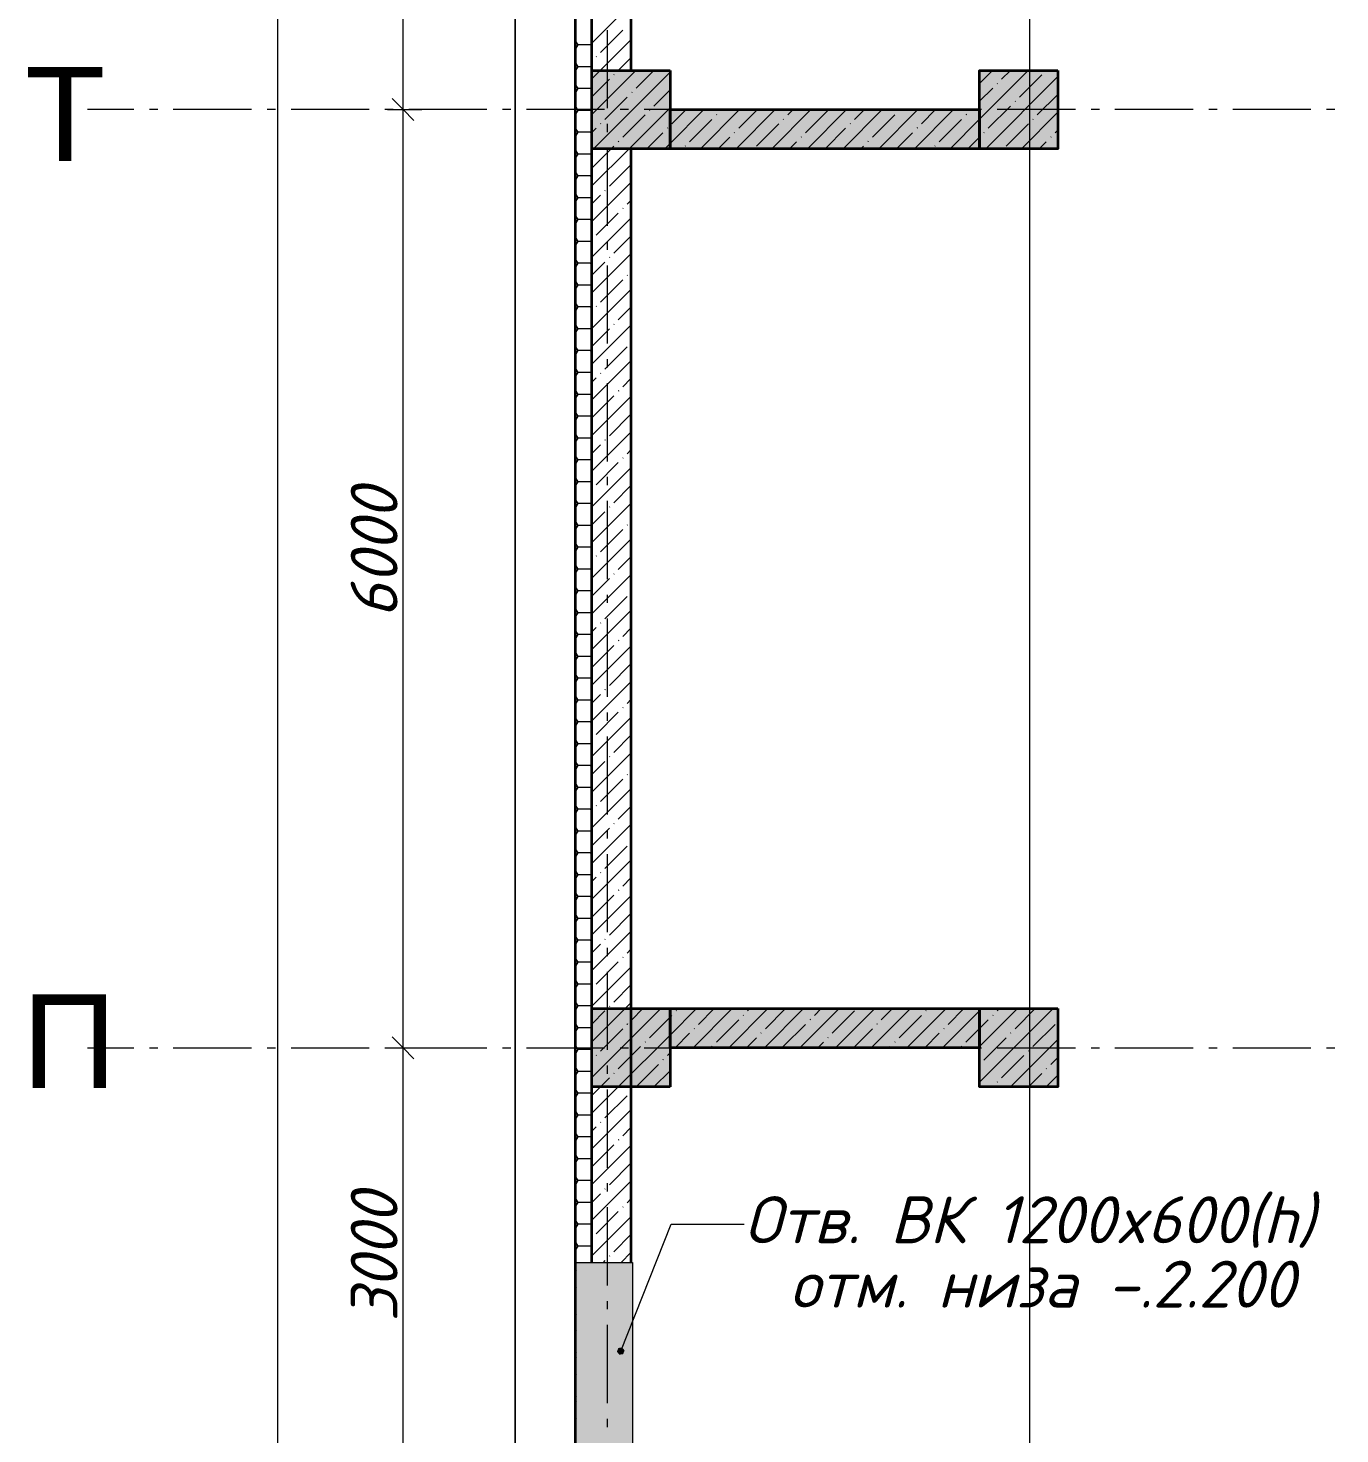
# Model space of a CAD drawing. Header units: millimetres. Extents: x -81576 to 1046824, y -248937 to 691537.
# Drawn here: x 92888 to 101279, y 561752 to 570743 of the extents above; entities that cross this region are included whole.
import ezdxf

# ---------------------------------------------------------------- set-up
doc = ezdxf.new("R2010")
doc.units = ezdxf.units.MM
doc.layers.add('PDF _Геометрия', color=7, linetype='Continuous', true_color=0x1d1d1d)
doc.layers.add('PDF _Сплошная заливка', color=7, linetype='Continuous', true_color=0xffffff)
doc.layers.add('PDF _Текст', color=7, linetype='Continuous')
doc.styles.add('PDF ArialMT', font='arial.ttf')
doc.styles.add('PDF ISOCPEUR Italic', font='isocpeui.ttf')

msp = doc.modelspace()

# ---------------------------------------------------------------- hatches: boundary and pattern name
at = {"layer": 'PDF _Сплошная заливка', "true_color": 0x636466, "transparency": 33554559}
for points in [[(96492.5, 562848.6), (96494.5, 562848.6), (96492.5, 574279.4)], [(96494.5, 569971.6), (96994.5, 569971.6), (96994.5, 570471.6), (96494.5, 570471.6)], [(98974.5, 569971.6), (99474.5, 569971.6), (99474.5, 570471.6), (98974.5, 570471.6)], [(98974.5, 569971.6), (98974.5, 570221.6), (96994.5, 570221.6), (96994.5, 569971.6)], [(96494.5, 563971.6), (96994.5, 563971.6), (96994.5, 564471.6), (96494.5, 564471.6)], [(98974.5, 564221.6), (98974.5, 564471.6), (96994.5, 564471.6), (96994.5, 564221.6)], [(98974.5, 563971.6), (99474.5, 563971.6), (99474.5, 564471.6), (98974.5, 564471.6)], [(96754.5, 561648.6), (96754.5, 562848.6), (96394.5, 562848.6), (96394.5, 561648.6)], [(96669.8, 562258.3), (96694.6, 562262), (96703.8, 562285.2), (96688.3, 562304.8), (96663.5, 562301.2), (96654.3, 562277.9)]]:
    msp.add_hatch(color=251, dxfattribs=at).paths.add_polyline_path(points)

# ---------------------------------------------------------------- linework, layer by layer
at = {"layer": 'PDF _Геометрия', "color": 8, "lineweight": 9, "true_color": 0x808080}
msp.add_lwpolyline([(99293.1, 588857.5), (99293.1, 532840)], dxfattribs=at)
at = {"layer": 'PDF _Геометрия', "color": 7, "lineweight": 9}
for points in [[(96004.5, 535380), (96004.5, 585971.6), (122994.5, 585971.6), (122994.5, 547671.5), (169194.5, 547671.5), (169194.5, 581171.6), (172944.5, 581171.6), (172944.5, 582548.4), (172944.5, 581171.6), (169194.5, 581171.6), (169194.5, 547671.5), (122994.5, 547671.5), (122994.5, 585971.6), (96004.5, 585971.6)], [(96394.5, 561648.6), (96394.5, 562848.6), (96754.5, 562848.6), (96754.5, 561648.6)]]:
    msp.add_lwpolyline(points, close=True, dxfattribs=at)
at = {"layer": 'PDF _Геометрия', "color": 7, "lineweight": 13}
for points in [[(175144.5, 535711.5), (96494.5, 535711.5), (96384.5, 535711.5), (96384.5, 585471.6), (96384.5, 585581.6), (122494.5, 585581.6), (122604.5, 585581.6), (122604.5, 547331.5), (173334.5, 547331.5)], [(173334.5, 547323.5), (122596.5, 547323.5), (122596.5, 547331.5), (122596.5, 585573.6), (96392.5, 585573.6), (96392.5, 556381.6)]]:
    msp.add_lwpolyline(points, dxfattribs=at)
at = {"layer": 'PDF _Геометрия', "color": 7, "lineweight": 9}
for points in [[(94486.2, 535801.5), (94486.2, 585491.6)], [(95286.2, 535801.5), (95286.2, 539571.5), (95286.2, 543721.5), (95286.2, 547121.5), (95286.2, 547371.5), (95286.2, 551921.5), (95286.2, 555221.6), (95286.2, 561221.6), (95286.2, 564221.6), (95286.2, 570221.6), (95286.2, 573221.6), (95286.2, 576221.6), (95286.2, 581721.6), (95286.2, 585491.6)], [(96492.5, 562848.6), (96492.5, 585473.6), (122496.5, 585473.6), (122496.5, 547331.5), (122496.5, 547221.5), (122494.5, 547221.5), (122494.5, 547223.5), (173334.5, 547223.5), (173444.5, 547223.5), (173444.5, 547221.5), (173442.5, 547221.5), (173442.5, 550136.5), (173442.5, 550246.5), (173444.5, 550246.5), (170404.5, 550246.5), (170396.5, 550246.5)], [(122494.5, 547323.5), (122494.5, 547331.5), (122494.5, 585471.6), (96494.5, 585471.6), (96494.5, 562848.6)], [(96594.5, 570230.7), (96594.5, 570730.7)], [(93564.1, 570221.6), (93267.9, 570221.6)], [(93717, 570221.6), (93664.1, 570221.6)], [(94317, 570221.6), (93817, 570221.6)], [(94469.9, 570221.6), (94417, 570221.6)], [(95070, 570221.6), (94570, 570221.6)], [(95222.9, 570221.6), (95169.9, 570221.6)], [(95187.2, 570221.6), (95286.2, 570221.6), (95406.2, 570221.6)], [(95216.2, 570291.6), (95286.2, 570221.6), (95356.2, 570151.6)], [(95822.9, 570221.6), (95322.9, 570221.6)], [(95975.8, 570221.6), (95922.9, 570221.6)], [(96575.8, 570221.6), (96075.8, 570221.6)], [(96728.7, 570221.6), (96675.8, 570221.6)], [(97328.7, 570221.6), (96828.7, 570221.6)], [(97481.6, 570221.6), (97428.7, 570221.6)], [(98081.6, 570221.6), (97581.6, 570221.6)], [(98234.5, 570221.6), (98181.6, 570221.6)], [(98834.5, 570221.6), (98334.5, 570221.6)], [(98987.5, 570221.6), (98934.5, 570221.6)], [(99587.5, 570221.6), (99087.5, 570221.6)], [(99740.4, 570221.6), (99687.5, 570221.6)], [(100340.4, 570221.6), (99840.4, 570221.6)], [(100493.3, 570221.6), (100440.4, 570221.6)], [(101093.3, 570221.6), (100593.3, 570221.6)], [(101246.2, 570221.6), (101193.3, 570221.6)], [(96594.5, 570077.7), (96594.5, 570130.7)], [(96594.5, 569477.7), (96594.5, 569977.7)], [(96594.5, 569324.8), (96594.5, 569377.7)], [(96594.5, 568724.8), (96594.5, 569224.8)], [(96594.5, 568571.9), (96594.5, 568624.8)], [(96594.5, 567971.9), (96594.5, 568471.9)], [(96594.5, 567819), (96594.5, 567871.9)], [(96594.5, 567219), (96594.5, 567719)], [(96594.5, 567066.1), (96594.5, 567119)], [(96594.5, 566466.1), (96594.5, 566966.1)], [(96594.5, 566313.1), (96594.5, 566366.1)], [(96594.5, 565713.1), (96594.5, 566213.1)], [(96594.5, 565560.2), (96594.5, 565613.1)], [(96594.5, 564960.2), (96594.5, 565460.2)], [(96594.5, 564807.3), (96594.5, 564860.2)], [(96594.5, 564207.3), (96594.5, 564707.3)], [(95216.2, 564291.6), (95286.2, 564221.6), (95356.2, 564151.6)], [(93267.9, 564221.6), (93564.1, 564221.6)], [(93664.1, 564221.6), (93717, 564221.6)], [(93817, 564221.6), (94317, 564221.6)], [(94417, 564221.6), (94469.9, 564221.6)], [(94570, 564221.6), (95070, 564221.6)], [(95169.9, 564221.6), (95222.9, 564221.6)], [(95187.2, 564221.6), (95286.2, 564221.6), (95406.2, 564221.6)], [(95322.9, 564221.6), (95822.9, 564221.6)], [(95922.9, 564221.6), (95975.8, 564221.6)], [(96075.8, 564221.6), (96575.8, 564221.6)], [(96675.8, 564221.6), (96728.7, 564221.6)], [(96828.7, 564221.6), (97328.7, 564221.6)], [(97428.7, 564221.6), (97481.6, 564221.6)], [(97581.6, 564221.6), (98081.6, 564221.6)], [(98181.6, 564221.6), (98234.5, 564221.6)], [(98334.5, 564221.6), (98834.5, 564221.6)], [(98934.5, 564221.6), (98987.5, 564221.6)], [(99087.5, 564221.6), (99587.5, 564221.6)], [(99687.5, 564221.6), (99740.4, 564221.6)], [(99840.4, 564221.6), (100340.4, 564221.6)], [(100440.4, 564221.6), (100493.3, 564221.6)], [(100593.3, 564221.6), (101093.3, 564221.6)], [(101193.3, 564221.6), (101246.2, 564221.6)], [(96594.5, 564054.4), (96594.5, 564107.3)], [(96594.5, 563454.4), (96594.5, 563954.4)], [(96594.5, 563301.5), (96594.5, 563354.4)], [(96594.5, 562701.5), (96594.5, 563201.5)], [(96679.1, 562281.6), (97001.2, 563094.1), (97378.4, 563094.1), (97467.7, 563094.1)], [(96594.5, 562548.6), (96594.5, 562601.5)], [(96594.5, 561948.6), (96594.5, 562448.6)], [(96594.5, 561795.6), (96594.5, 561848.6)]]:
    msp.add_lwpolyline(points, dxfattribs=at)
at = {"layer": 'PDF _Геометрия', "color": 7, "lineweight": 35}
for points in [[(96494.5, 562848.6), (96494.5, 585471.6), (96744.5, 585471.6), (113044.5, 585471.6), (113544.5, 585471.6), (113544.5, 584971.6), (113044.5, 584971.6), (113044.5, 585471.6), (113044.5, 585221.6), (96744.5, 585221.6), (96744.5, 576471.2)], [(96744.5, 572971.6), (96744.5, 570471.6)], [(96744.5, 569971.6), (96744.5, 562848.6)]]:
    msp.add_lwpolyline(points, dxfattribs=at)
at = {"layer": 'PDF _Геометрия', "lineweight": 9}
for points in [[(96744.5, 570895.8), (96494.5, 570645.8)], [(96392.5, 570655.7), (96404.1, 570635.4)], [(96744.5, 570667.7), (96548.3, 570471.6), (96494.5, 570417.7)], [(96692, 570729.3), (96549.4, 570586.7)], [(96404.1, 570635.4), (96392.5, 570615.2)], [(96484.8, 570635.4), (96404.1, 570635.4)], [(96492.5, 570648.7), (96484.8, 570635.4)], [(96484.8, 570635.4), (96492.5, 570622.2)], [(96392.5, 570516), (96404.1, 570495.8)], [(96404.1, 570495.8), (96392.5, 570475.5)], [(96484.8, 570495.8), (96404.1, 570495.8)], [(96492.5, 570509), (96484.8, 570495.8)], [(96484.8, 570495.8), (96492.5, 570482.5)], [(96776.4, 570471.6), (96494.5, 570189.6)], [(96523.3, 570560.6), (96520.9, 570558.2)], [(96744.5, 570553.6), (96663.5, 570472.7)], [(96890.5, 570471.6), (96777.5, 570358.6)], [(99285.5, 570471.6), (98974.5, 570160.5), (98785.5, 569971.6)], [(99057.4, 570471.6), (98974.5, 570388.6)], [(99171.5, 570471.6), (99115.5, 570415.6)], [(96994.5, 570461.5), (96504.5, 569971.6), (96494.5, 569961.5)], [(96606.5, 570415.6), (96494.5, 570303.6)], [(96637.3, 570446.5), (96635, 570444.1)], [(99474.5, 570432.4), (99013.6, 569971.6)], [(99089.4, 570389.5), (99087, 570387.1)], [(99372.1, 570444.1), (99229.6, 570301.6)], [(96392.5, 570376.3), (96404.1, 570356.1)], [(96404.1, 570356.1), (96392.5, 570335.8)], [(96484.8, 570356.1), (96404.1, 570356.1)], [(96492.5, 570369.4), (96484.8, 570356.1)], [(96484.8, 570356.1), (96492.5, 570342.8)], [(96720.5, 570301.6), (96577.9, 570159)], [(96751.4, 570332.5), (96749, 570330.1)], [(96994.5, 570347.4), (96891.6, 570244.6)], [(99058.5, 570358.6), (98974.5, 570274.6)], [(99474.5, 570318.4), (99343.6, 570187.5)], [(96392.5, 570236.6), (96404.1, 570216.4)], [(96404.1, 570216.4), (96392.5, 570196.2)], [(96484.8, 570216.4), (96404.1, 570216.4)], [(96492.5, 570229.7), (96484.8, 570216.4)], [(96484.8, 570216.4), (96492.5, 570203.1)], [(96994.5, 570233.4), (96732.6, 569971.6), (96494.5, 569733.4)], [(96865.4, 570218.4), (96863.1, 570216)], [(97210.7, 570221.6), (96994.5, 570005.3), (96960.7, 569971.6)], [(97096.7, 570221.6), (97005.6, 570130.5)], [(97438.8, 570221.6), (97188.8, 569971.6)], [(97324.8, 570221.6), (97319.3, 570216)], [(97666.9, 570221.6), (97416.9, 569971.6)], [(97552.9, 570221.6), (97433.3, 570102)], [(97895, 570221.6), (97645, 569971.6)], [(97781, 570221.6), (97746.9, 570187.5)], [(98003.6, 570216), (97861, 570073.5)], [(98123.1, 570221.6), (97873.1, 569971.6)], [(98351.2, 570221.6), (98101.2, 569971.6)], [(98237.2, 570221.6), (98174.6, 570159)], [(98579.3, 570221.6), (98329.3, 569971.6)], [(98462.1, 570218.4), (98459.8, 570216)], [(98807.4, 570221.6), (98557.4, 569971.6)], [(98693.4, 570221.6), (98602.3, 570130.5)], [(98921.5, 570221.6), (98915.9, 570216)], [(99172.6, 570244.6), (99030, 570102)], [(99203.4, 570275.4), (99201.1, 570273.1)], [(99474.5, 570204.3), (99241.7, 569971.6)], [(96551.8, 570132.9), (96549.4, 570130.5)], [(96834.5, 570187.5), (96692, 570045)], [(97262.2, 570159), (97119.7, 570016.5)], [(97293.1, 570189.9), (97290.7, 570187.5)], [(97689.9, 570130.5), (97547.4, 569987.9)], [(97720.8, 570161.4), (97718.4, 570159)], [(98148.5, 570132.9), (98146.1, 570130.5)], [(98431.2, 570187.5), (98288.7, 570045)], [(98858.9, 570159), (98716.4, 570016.5)], [(98889.8, 570189.9), (98887.4, 570187.5)], [(99286.6, 570130.5), (99144, 569987.9)], [(99317.5, 570161.4), (99315.1, 570159)], [(96392.5, 570097), (96404.1, 570076.7)], [(96404.1, 570076.7), (96392.5, 570056.5)], [(96484.8, 570076.7), (96404.1, 570076.7)], [(96492.5, 570090), (96484.8, 570076.7)], [(96484.8, 570076.7), (96492.5, 570063.4)], [(96520.9, 570102), (96494.5, 570075.5)], [(96948.6, 570073.5), (96846.7, 569971.6)], [(96979.5, 570104.4), (96977.1, 570102)], [(97376.3, 570045), (97302.9, 569971.6)], [(97407.2, 570075.9), (97404.8, 570073.5)], [(97834.8, 570047.3), (97832.5, 570045)], [(98117.6, 570102), (97987.2, 569971.6)], [(98545.3, 570073.5), (98443.4, 569971.6)], [(98576.2, 570104.4), (98573.8, 570102)], [(98973, 570045), (98899.6, 569971.6)], [(99003.9, 570075.9), (99001.5, 570073.5)], [(99431.5, 570047.3), (99429.2, 570045)], [(99474.5, 570090.3), (99457.7, 570073.5)], [(96392.5, 569957.3), (96404.1, 569937)], [(96404.1, 569937), (96392.5, 569916.8)], [(96484.8, 569937), (96404.1, 569937)], [(96492.5, 569950.3), (96484.8, 569937)], [(96484.8, 569937), (96492.5, 569923.7)], [(96635, 569987.9), (96618.6, 569971.6), (96494.5, 569847.4)], [(96665.8, 570018.8), (96663.5, 570016.5)], [(97093.5, 569990.3), (97091.2, 569987.9)], [(97804, 570016.5), (97759.1, 569971.6)], [(98231.7, 569987.9), (98215.3, 569971.6)], [(98262.5, 570018.8), (98260.2, 570016.5)], [(98690.2, 569990.3), (98687.8, 569987.9)], [(99400.7, 570016.5), (99355.8, 569971.6)], [(99474.5, 569976.2), (99469.8, 569971.6)], [(96744.5, 569869.3), (96606.5, 569731.3)], [(96392.5, 569817.6), (96404.1, 569797.4)], [(96404.1, 569797.4), (96392.5, 569777.1)], [(96484.8, 569797.4), (96404.1, 569797.4)], [(96492.5, 569810.6), (96484.8, 569797.4)], [(96484.8, 569797.4), (96492.5, 569784.1)], [(96744.5, 569755.3), (96494.5, 569505.3)], [(96392.5, 569677.9), (96404.1, 569657.7)], [(96492.5, 569671), (96484.8, 569657.7)], [(96549.4, 569674.3), (96494.5, 569619.3)], [(96580.3, 569705.2), (96577.9, 569702.8)], [(96404.1, 569657.7), (96392.5, 569637.4)], [(96484.8, 569657.7), (96404.1, 569657.7)], [(96484.8, 569657.7), (96492.5, 569644.4)], [(96694.4, 569591.1), (96692, 569588.8)], [(96744.5, 569641.2), (96720.5, 569617.3)], [(96392.5, 569538.2), (96404.1, 569518)], [(96404.1, 569518), (96392.5, 569497.8)], [(96484.8, 569518), (96404.1, 569518)], [(96492.5, 569531.3), (96484.8, 569518)], [(96484.8, 569518), (96492.5, 569504.7)], [(96744.5, 569527.2), (96494.5, 569277.2)], [(96663.5, 569560.3), (96520.9, 569417.7)], [(96392.5, 569398.5), (96404.1, 569378.3)], [(96744.5, 569413.1), (96635, 569303.6)], [(96404.1, 569378.3), (96392.5, 569358.1)], [(96484.8, 569378.3), (96404.1, 569378.3)], [(96492.5, 569391.6), (96484.8, 569378.3)], [(96484.8, 569378.3), (96492.5, 569365)], [(96494.8, 569391.6), (96494.5, 569391.2)], [(96392.5, 569258.9), (96404.1, 569238.6)], [(96404.1, 569238.6), (96392.5, 569218.4)], [(96484.8, 569238.6), (96404.1, 569238.6)], [(96492.5, 569251.9), (96484.8, 569238.6)], [(96484.8, 569238.6), (96492.5, 569225.3)], [(96744.5, 569299.1), (96494.5, 569049.1)], [(96577.9, 569246.6), (96494.5, 569163.1)], [(96608.8, 569277.5), (96606.5, 569275.1)], [(96692, 569132.6), (96549.4, 568990)], [(96722.9, 569163.5), (96720.5, 569161.1)], [(96392.5, 569119.2), (96404.1, 569099)], [(96404.1, 569099), (96392.5, 569078.7)], [(96484.8, 569098.9), (96404.1, 569098.9)], [(96492.5, 569112.2), (96484.8, 569099)], [(96484.8, 569099), (96492.5, 569085.7)], [(96744.5, 569071), (96494.5, 568821)], [(96392.5, 568979.5), (96404.1, 568959.3)], [(96404.1, 568959.3), (96392.5, 568939)], [(96484.8, 568959.3), (96404.1, 568959.3)], [(96492.5, 568972.6), (96484.8, 568959.3)], [(96484.8, 568959.3), (96492.5, 568946)], [(96523.3, 568963.9), (96520.9, 568961.5)], [(96744.5, 568957), (96663.5, 568876)], [(96392.5, 568839.8), (96404.1, 568819.6)], [(96404.1, 568819.6), (96392.5, 568799.3)], [(96484.8, 568819.6), (96404.1, 568819.6)], [(96492.5, 568832.9), (96484.8, 568819.6)], [(96484.8, 568819.6), (96492.5, 568806.3)], [(96744.5, 568842.9), (96494.5, 568592.9)], [(96606.5, 568818.9), (96494.5, 568706.9)], [(96637.3, 568849.8), (96635, 568847.5)], [(96392.5, 568700.1), (96404.1, 568679.9)], [(96404.1, 568679.9), (96392.5, 568659.7)], [(96484.8, 568679.9), (96404.1, 568679.9)], [(96492.5, 568693.2), (96484.8, 568679.9)], [(96484.8, 568679.9), (96492.5, 568666.6)], [(96720.5, 568704.9), (96577.9, 568562.3)], [(96744.5, 568614.8), (96494.5, 568364.8)], [(96392.5, 568560.5), (96404.1, 568540.2)], [(96404.1, 568540.2), (96392.5, 568520)], [(96484.8, 568540.2), (96404.1, 568540.2)], [(96492.5, 568553.5), (96484.8, 568540.2)], [(96484.8, 568540.2), (96492.5, 568526.9)], [(96520.9, 568505.3), (96494.5, 568478.8)], [(96551.8, 568536.2), (96549.4, 568533.8)], [(96744.5, 568500.8), (96692, 568448.3)], [(96392.5, 568420.8), (96404.1, 568400.5)], [(96492.5, 568413.8), (96484.8, 568400.5)], [(96665.8, 568422.1), (96663.5, 568419.8)], [(96404.1, 568400.5), (96392.5, 568380.3)], [(96484.8, 568400.5), (96404.1, 568400.5)], [(96484.8, 568400.5), (96492.5, 568387.3)], [(96635, 568391.3), (96494.5, 568250.8)], [(96744.5, 568386.7), (96494.5, 568136.7)], [(96392.5, 568281.1), (96404.1, 568260.9)], [(96404.1, 568260.9), (96392.5, 568240.6)], [(96484.8, 568260.9), (96404.1, 568260.9)], [(96492.5, 568274.1), (96484.8, 568260.9)], [(96484.8, 568260.9), (96492.5, 568247.6)], [(96744.5, 568272.7), (96606.5, 568134.6)], [(96392.5, 568141.4), (96404.1, 568121.2)], [(96492.5, 568134.5), (96484.8, 568121.2)], [(96744.5, 568158.6), (96494.5, 567908.6)], [(96404.1, 568121.2), (96392.5, 568100.9)], [(96484.8, 568121.2), (96404.1, 568121.2)], [(96484.8, 568121.2), (96492.5, 568107.9)], [(96549.4, 568077.6), (96494.5, 568022.7)], [(96580.3, 568108.5), (96577.9, 568106.1)], [(96744.5, 568044.6), (96720.5, 568020.6)], [(96392.5, 568001.7), (96404.1, 567981.5)], [(96404.1, 567981.5), (96392.5, 567961.3)], [(96484.8, 567981.5), (96404.1, 567981.5)], [(96492.5, 567994.8), (96484.8, 567981.5)], [(96484.8, 567981.5), (96492.5, 567968.2)], [(96663.5, 567963.6), (96520.9, 567821)], [(96694.4, 567994.5), (96692, 567992.1)], [(96744.5, 567930.5), (96494.5, 567680.5)], [(96392.5, 567862.1), (96404.1, 567841.8)], [(96404.1, 567841.8), (96392.5, 567821.6)], [(96484.8, 567841.8), (96404.1, 567841.8)], [(96492.5, 567855.1), (96484.8, 567841.8)], [(96484.8, 567841.8), (96492.5, 567828.5)], [(96494.8, 567794.9), (96494.5, 567794.6)], [(96744.5, 567816.5), (96635, 567707)], [(96392.5, 567722.4), (96404.1, 567702.1)], [(96404.1, 567702.1), (96392.5, 567681.9)], [(96484.8, 567702.1), (96404.1, 567702.1)], [(96492.5, 567715.4), (96484.8, 567702.1)], [(96484.8, 567702.1), (96492.5, 567688.8)], [(96744.5, 567702.4), (96494.5, 567452.4)], [(96577.9, 567649.9), (96494.5, 567566.5)], [(96608.8, 567680.8), (96606.5, 567678.4)], [(96392.5, 567582.7), (96404.1, 567562.5)], [(96404.1, 567562.5), (96392.5, 567542.2)], [(96484.8, 567562.5), (96404.1, 567562.5)], [(96492.5, 567575.7), (96484.8, 567562.5)], [(96484.8, 567562.5), (96492.5, 567549.2)], [(96692, 567535.9), (96549.4, 567393.3)], [(96722.9, 567566.8), (96720.5, 567564.4)], [(96392.5, 567443), (96404.1, 567422.8)], [(96404.1, 567422.8), (96392.5, 567402.5)], [(96484.8, 567422.8), (96404.1, 567422.8)], [(96492.5, 567436.1), (96484.8, 567422.8)], [(96484.8, 567422.8), (96492.5, 567409.5)], [(96744.5, 567474.3), (96494.5, 567224.3)], [(96523.3, 567367.2), (96520.9, 567364.8)], [(96744.5, 567360.3), (96663.5, 567279.3)], [(96392.5, 567303.3), (96404.1, 567283.1)], [(96404.1, 567283.1), (96392.5, 567262.9)], [(96484.8, 567283.1), (96404.1, 567283.1)], [(96492.5, 567296.4), (96484.8, 567283.1)], [(96484.8, 567283.1), (96492.5, 567269.8)], [(96744.5, 567246.2), (96494.5, 566996.2)], [(96637.3, 567253.1), (96635, 567250.8)], [(96392.5, 567163.6), (96404.1, 567143.4)], [(96492.5, 567156.7), (96484.8, 567143.4)], [(96606.5, 567222.2), (96494.5, 567110.3)], [(96404.1, 567143.4), (96392.5, 567123.2)], [(96484.8, 567143.4), (96404.1, 567143.4)], [(96484.8, 567143.4), (96492.5, 567130.1)], [(96720.5, 567108.2), (96577.9, 566965.6)], [(96392.5, 567024), (96404.1, 567003.7)], [(96404.1, 567003.7), (96392.5, 566983.5)], [(96484.8, 567003.7), (96404.1, 567003.7)], [(96492.5, 567017), (96484.8, 567003.7)], [(96484.8, 567003.7), (96492.5, 566990.4)], [(96744.5, 567018.1), (96494.5, 566768.1)], [(96392.5, 566884.3), (96404.1, 566864.1)], [(96492.5, 566877.3), (96484.8, 566864.1)], [(96520.9, 566908.6), (96494.5, 566882.2)], [(96551.8, 566939.5), (96549.4, 566937.1)], [(96744.5, 566904.1), (96692, 566851.6)], [(96404.1, 566864.1), (96392.5, 566843.8)], [(96484.8, 566864), (96404.1, 566864)], [(96484.8, 566864.1), (96492.5, 566850.8)], [(96635, 566794.6), (96494.5, 566654.1)], [(96744.5, 566790), (96494.5, 566540)], [(96665.8, 566825.4), (96663.5, 566823.1)], [(96392.5, 566744.6), (96404.1, 566724.4)], [(96404.1, 566724.4), (96392.5, 566704.1)], [(96484.8, 566724.4), (96404.1, 566724.4)], [(96492.5, 566737.7), (96484.8, 566724.4)], [(96484.8, 566724.4), (96492.5, 566711.1)], [(96744.5, 566676), (96606.5, 566538)], [(96392.5, 566604.9), (96404.1, 566584.7)], [(96404.1, 566584.7), (96392.5, 566564.4)], [(96484.8, 566584.7), (96404.1, 566584.7)], [(96492.5, 566598), (96484.8, 566584.7)], [(96484.8, 566584.7), (96492.5, 566571.4)], [(96744.5, 566561.9), (96494.5, 566311.9)], [(96392.5, 566465.2), (96404.1, 566445)], [(96404.1, 566445), (96392.5, 566424.8)], [(96484.8, 566445), (96404.1, 566445)], [(96492.5, 566458.3), (96484.8, 566445)], [(96484.8, 566445), (96492.5, 566431.7)], [(96549.4, 566480.9), (96494.5, 566426)], [(96580.3, 566511.8), (96577.9, 566509.4)], [(96744.5, 566447.9), (96720.5, 566423.9)], [(96663.5, 566366.9), (96520.9, 566224.3)], [(96694.4, 566397.8), (96692, 566395.4)], [(96392.5, 566325.6), (96404.1, 566305.3)], [(96404.1, 566305.3), (96392.5, 566285.1)], [(96484.8, 566305.3), (96404.1, 566305.3)], [(96492.5, 566318.6), (96484.8, 566305.3)], [(96484.8, 566305.3), (96492.5, 566292)], [(96744.5, 566333.8), (96494.5, 566083.8)], [(96392.5, 566185.9), (96404.1, 566165.6)], [(96404.1, 566165.6), (96392.5, 566145.4)], [(96484.8, 566165.6), (96404.1, 566165.6)], [(96492.5, 566178.9), (96484.8, 566165.6)], [(96484.8, 566165.6), (96492.5, 566152.4)], [(96494.8, 566198.2), (96494.5, 566197.9)], [(96744.5, 566219.8), (96635, 566110.3)], [(96744.5, 566105.7), (96494.5, 565855.7)], [(96608.8, 566084.1), (96606.5, 566081.8)], [(96392.5, 566046.2), (96404.1, 566026)], [(96404.1, 566026), (96392.5, 566005.7)], [(96484.8, 566026), (96404.1, 566026)], [(96492.5, 566039.2), (96484.8, 566026)], [(96484.8, 566026), (96492.5, 566012.7)], [(96577.9, 566053.2), (96494.5, 565969.8)], [(96392.5, 565906.5), (96404.1, 565886.3)], [(96404.1, 565886.3), (96392.5, 565866)], [(96484.8, 565886.3), (96404.1, 565886.3)], [(96492.5, 565899.6), (96484.8, 565886.3)], [(96484.8, 565886.3), (96492.5, 565873)], [(96692, 565939.2), (96549.4, 565796.6)], [(96722.9, 565970.1), (96720.5, 565967.7)], [(96744.5, 565877.6), (96494.5, 565627.6)], [(96392.5, 565766.8), (96404.1, 565746.6)], [(96404.1, 565746.6), (96392.5, 565726.4)], [(96484.8, 565746.6), (96404.1, 565746.6)], [(96492.5, 565759.9), (96484.8, 565746.6)], [(96484.8, 565746.6), (96492.5, 565733.3)], [(96523.3, 565770.5), (96520.9, 565768.1)], [(96744.5, 565763.6), (96663.5, 565682.6)], [(96392.5, 565627.2), (96404.1, 565606.9)], [(96492.5, 565620.2), (96484.8, 565606.9)], [(96744.5, 565649.5), (96494.5, 565399.5)], [(96606.5, 565625.6), (96494.5, 565513.6)], [(96637.3, 565656.4), (96635, 565654.1)], [(96404.1, 565606.9), (96392.5, 565586.7)], [(96484.8, 565606.9), (96404.1, 565606.9)], [(96484.8, 565606.9), (96492.5, 565593.6)], [(96392.5, 565487.5), (96404.1, 565467.2)], [(96404.1, 565467.2), (96392.5, 565447)], [(96484.8, 565467.2), (96404.1, 565467.2)], [(96492.5, 565480.5), (96484.8, 565467.2)], [(96484.8, 565467.2), (96492.5, 565453.9)], [(96720.5, 565511.5), (96577.9, 565368.9)], [(96392.5, 565347.8), (96404.1, 565327.6)], [(96744.5, 565421.4), (96494.5, 565171.4)], [(96404.1, 565327.6), (96392.5, 565307.3)], [(96484.8, 565327.6), (96404.1, 565327.6)], [(96492.5, 565340.8), (96484.8, 565327.6)], [(96484.8, 565327.6), (96492.5, 565314.3)], [(96520.9, 565311.9), (96494.5, 565285.5)], [(96551.8, 565342.8), (96549.4, 565340.4)], [(96744.5, 565307.4), (96692, 565254.9)], [(96392.5, 565208.1), (96404.1, 565187.9)], [(96404.1, 565187.9), (96392.5, 565167.6)], [(96484.8, 565187.9), (96404.1, 565187.9)], [(96492.5, 565201.2), (96484.8, 565187.9)], [(96484.8, 565187.9), (96492.5, 565174.6)], [(96635, 565197.9), (96494.5, 565057.4)], [(96744.5, 565193.3), (96494.5, 564943.3)], [(96665.8, 565228.8), (96663.5, 565226.4)], [(96744.5, 565079.3), (96606.5, 564941.3)], [(96392.5, 565068.4), (96404.1, 565048.2)], [(96404.1, 565048.2), (96392.5, 565028)], [(96484.8, 565048.2), (96404.1, 565048.2)], [(96492.5, 565061.5), (96484.8, 565048.2)], [(96484.8, 565048.2), (96492.5, 565034.9)], [(96392.5, 564928.7), (96404.1, 564908.5)], [(96404.1, 564908.5), (96392.5, 564888.3)], [(96484.8, 564908.5), (96404.1, 564908.5)], [(96492.5, 564921.8), (96484.8, 564908.5)], [(96484.8, 564908.5), (96492.5, 564895.2)], [(96744.5, 564965.2), (96494.5, 564715.2)], [(96580.3, 564915.1), (96577.9, 564912.8)], [(96549.4, 564884.2), (96494.5, 564829.3)], [(96744.5, 564851.2), (96720.5, 564827.2)], [(96392.5, 564789.1), (96404.1, 564768.8)], [(96404.1, 564768.8), (96392.5, 564748.6)], [(96484.8, 564768.8), (96404.1, 564768.8)], [(96492.5, 564782.1), (96484.8, 564768.8)], [(96484.8, 564768.8), (96492.5, 564755.5)], [(96744.5, 564737.1), (96494.5, 564487.1)], [(96663.5, 564770.2), (96520.9, 564627.6)], [(96694.4, 564801.1), (96692, 564798.7)], [(96392.5, 564649.4), (96404.1, 564629.2)], [(96404.1, 564629.2), (96392.5, 564608.9)], [(96484.8, 564629.1), (96404.1, 564629.1)], [(96492.5, 564642.4), (96484.8, 564629.2)], [(96484.8, 564629.2), (96492.5, 564615.9)], [(96494.8, 564601.5), (96494.5, 564601.2)], [(96744.5, 564623.1), (96635, 564513.6)], [(96392.5, 564509.7), (96404.1, 564489.5)], [(96404.1, 564489.5), (96392.5, 564469.2)], [(96484.8, 564489.5), (96404.1, 564489.5)], [(96492.5, 564502.8), (96484.8, 564489.5)], [(96484.8, 564489.5), (96492.5, 564476.2)], [(96707, 564471.6), (96494.5, 564259), (96744.5, 564509)], [(96935.1, 564471.6), (96494.5, 564030.9), (96744.5, 564280.9)], [(96608.8, 564487.4), (96606.5, 564485.1)], [(97163.2, 564471.6), (96994.5, 564302.8), (96663.2, 563971.6)], [(96821, 564471.6), (96749, 564399.5)], [(97036.5, 564458.9), (97034.1, 564456.6)], [(97391.3, 564471.6), (97141.3, 564221.6)], [(97277.2, 564471.6), (97176.7, 564371)], [(97619.4, 564471.6), (97369.4, 564221.6)], [(97505.3, 564471.6), (97490.3, 564456.6)], [(97847.5, 564471.6), (97597.5, 564221.6)], [(97733.4, 564471.6), (97604.4, 564342.5)], [(98075.6, 564471.6), (97825.6, 564221.6)], [(97961.5, 564471.6), (97918, 564428)], [(98174.6, 564456.6), (98032.1, 564314)], [(98303.7, 564471.6), (98053.7, 564221.6)], [(98531.8, 564471.6), (98281.8, 564221.6)], [(98417.7, 564471.6), (98345.7, 564399.5)], [(98759.9, 564471.6), (98509.9, 564221.6)], [(98633.2, 564458.9), (98630.8, 564456.6)], [(98988, 564471.6), (98974.5, 564458), (98738, 564221.6)], [(98873.9, 564471.6), (98773.4, 564371)], [(99216.1, 564471.6), (98974.5, 564229.9), (98966.1, 564221.6)], [(99444.2, 564471.6), (98974.5, 564001.8)], [(99102, 564471.6), (99087, 564456.6)], [(99330.1, 564471.6), (99201.1, 564342.5)], [(96392.5, 564370), (96404.1, 564349.8)], [(96492.5, 564363.1), (96484.8, 564349.8)], [(97005.6, 564428), (96994.5, 564416.9), (96863.1, 564285.5)], [(97433.3, 564399.5), (97290.7, 564257)], [(97464.2, 564430.4), (97461.8, 564428)], [(97861, 564371), (97718.4, 564228.5)], [(97891.9, 564401.9), (97889.5, 564399.5)], [(98319.6, 564373.4), (98317.2, 564371)], [(98602.3, 564428), (98459.8, 564285.5)], [(99030, 564399.5), (98974.5, 564344), (98887.4, 564257)], [(99060.9, 564430.4), (99058.5, 564428)], [(99457.7, 564371), (99315.1, 564228.5)], [(96404.1, 564349.8), (96392.5, 564329.5)], [(96484.8, 564349.8), (96404.1, 564349.8)], [(96484.8, 564349.8), (96492.5, 564336.5)], [(97119.7, 564314), (97027.2, 564221.6)], [(97150.6, 564344.9), (97148.2, 564342.5)], [(97547.4, 564285.5), (97483.4, 564221.6)], [(97578.2, 564316.4), (97575.9, 564314)], [(98005.9, 564287.8), (98003.6, 564285.5)], [(98288.7, 564342.5), (98167.7, 564221.6)], [(98716.4, 564314), (98623.9, 564221.6)], [(98747.2, 564344.9), (98744.9, 564342.5)], [(99144, 564285.5), (99001.5, 564142.9)], [(99474.5, 564273.7), (99172.3, 563971.6)], [(99174.9, 564316.4), (99172.6, 564314)], [(96392.5, 564230.3), (96404.1, 564210.1)], [(96404.1, 564210.1), (96392.5, 564189.9)], [(96484.8, 564210.1), (96404.1, 564210.1)], [(96492.5, 564223.4), (96484.8, 564210.1)], [(96484.8, 564210.1), (96492.5, 564196.8)], [(96806, 564228.5), (96663.5, 564085.9), (96744.5, 564166.9)], [(96836.9, 564259.3), (96834.5, 564257)], [(96994.5, 564188.8), (96977.1, 564171.4)], [(97264.6, 564230.8), (97262.2, 564228.5)], [(97975, 564257), (97939.6, 564221.6)], [(98402.7, 564228.5), (98395.8, 564221.6)], [(98433.6, 564259.3), (98431.2, 564257)], [(98861.3, 564230.8), (98858.9, 564228.5)], [(99289, 564202.3), (99286.6, 564199.9)], [(96392.5, 564090.7), (96404.1, 564070.4)], [(96920.1, 564114.4), (96777.5, 563971.8)], [(96951, 564145.3), (96948.6, 564142.9)], [(98975.3, 564116.8), (98974.5, 564115.9)], [(99258.1, 564171.4), (99115.5, 564028.9)], [(99403, 564088.3), (99400.7, 564085.9)], [(99474.5, 564159.7), (99429.2, 564114.4)], [(96404.1, 564070.4), (96392.5, 564050.2)], [(96484.8, 564070.4), (96404.1, 564070.4)], [(96492.5, 564083.7), (96484.8, 564070.4)], [(96484.8, 564070.4), (96492.5, 564057.1)], [(96744.5, 564052.8), (96494.5, 563802.8)], [(96494.5, 563916.9), (96606.5, 564028.9), (96549.1, 563971.6)], [(96994.5, 564074.7), (96891.3, 563971.6)], [(99089.4, 564002.7), (99087, 564000.4)], [(99372.1, 564057.4), (99286.3, 563971.6)], [(99474.5, 564045.6), (99400.4, 563971.6)], [(96392.5, 563951), (96404.1, 563930.7)], [(96404.1, 563930.7), (96392.5, 563910.5)], [(96484.8, 563930.7), (96404.1, 563930.7)], [(96492.5, 563944), (96484.8, 563930.7)], [(96484.8, 563930.7), (96492.5, 563917.5)], [(96720.5, 563914.8), (96577.9, 563772.3)], [(99058.5, 563971.8), (99058.2, 563971.6)], [(96744.5, 563824.7), (96494.5, 563574.7)], [(96392.5, 563811.3), (96404.1, 563791.1)], [(96404.1, 563791.1), (96392.5, 563770.8)], [(96484.8, 563791.1), (96404.1, 563791.1)], [(96492.5, 563804.3), (96484.8, 563791.1)], [(96484.8, 563791.1), (96492.5, 563777.8)], [(96551.8, 563746.1), (96549.4, 563743.7)], [(96392.5, 563671.6), (96404.1, 563651.4)], [(96404.1, 563651.4), (96392.5, 563631.1)], [(96484.8, 563651.4), (96404.1, 563651.4)], [(96492.5, 563664.7), (96484.8, 563651.4)], [(96484.8, 563651.4), (96492.5, 563638.1)], [(96520.9, 563715.2), (96494.5, 563688.8)], [(96744.5, 563710.7), (96692, 563658.2)], [(96635, 563601.2), (96494.5, 563460.7)], [(96744.5, 563596.6), (96494.5, 563346.6)], [(96665.8, 563632.1), (96663.5, 563629.7)], [(96392.5, 563531.9), (96404.1, 563511.7)], [(96404.1, 563511.7), (96392.5, 563491.5)], [(96484.8, 563511.7), (96404.1, 563511.7)], [(96492.5, 563525), (96484.8, 563511.7)], [(96484.8, 563511.7), (96492.5, 563498.4)], [(96744.5, 563482.6), (96606.5, 563344.6)], [(96392.5, 563392.3), (96404.1, 563372)], [(96404.1, 563372), (96392.5, 563351.8)], [(96484.8, 563372), (96404.1, 563372)], [(96492.5, 563385.3), (96484.8, 563372)], [(96484.8, 563372), (96492.5, 563358.7)], [(96744.5, 563368.5), (96494.5, 563118.5)], [(96549.4, 563287.5), (96494.5, 563232.6)], [(96580.3, 563318.4), (96577.9, 563316.1)], [(96392.5, 563252.6), (96404.1, 563232.3)], [(96404.1, 563232.3), (96392.5, 563212.1)], [(96484.8, 563232.3), (96404.1, 563232.3)], [(96492.5, 563245.6), (96484.8, 563232.3)], [(96484.8, 563232.3), (96492.5, 563219)], [(96694.4, 563204.4), (96692, 563202)], [(96744.5, 563254.5), (96720.5, 563230.5)], [(96392.5, 563112.9), (96404.1, 563092.7)], [(96492.5, 563105.9), (96484.8, 563092.7)], [(96744.5, 563140.4), (96494.5, 562890.4)], [(96663.5, 563173.5), (96520.9, 563030.9)], [(96404.1, 563092.7), (96392.5, 563072.4)], [(96484.8, 563092.7), (96404.1, 563092.7)], [(96484.8, 563092.7), (96492.5, 563079.4)], [(96744.5, 563026.4), (96635, 562916.9)], [(96392.5, 562973.2), (96404.1, 562953)], [(96404.1, 562953), (96392.5, 562932.7)], [(96484.8, 562953), (96404.1, 562953)], [(96492.5, 562966.3), (96484.8, 562953)], [(96484.8, 562953), (96492.5, 562939.7)], [(96494.8, 563004.8), (96494.5, 563004.5)], [(96392.5, 562833.5), (96394.5, 562830.1)], [(96577.9, 562859.9), (96566.6, 562848.6)], [(96608.8, 562890.7), (96606.5, 562888.4)], [(96744.5, 562912.3), (96680.7, 562848.6)], [(96394.5, 562796.5), (96392.5, 562793.1)], [(96392.5, 562693.8), (96394.5, 562690.4)], [(96394.5, 562656.8), (96392.5, 562653.4)], [(96392.5, 562554.2), (96394.5, 562550.7)], [(96394.5, 562517.2), (96392.5, 562513.7)], [(96392.5, 562414.5), (96394.5, 562411)], [(96394.5, 562377.5), (96392.5, 562374)], [(96392.5, 562274.8), (96394.5, 562271.3)], [(96394.5, 562237.8), (96392.5, 562234.3)], [(96392.5, 562135.1), (96394.5, 562131.7)], [(96394.5, 562098.1), (96392.5, 562094.6)], [(96392.5, 561995.4), (96394.5, 561992)], [(96394.5, 561958.4), (96392.5, 561955)], [(96392.5, 561855.8), (96394.5, 561852.3)], [(96394.5, 561818.7), (96392.5, 561815.3)]]:
    msp.add_lwpolyline(points, dxfattribs=at)
at = {"layer": 'PDF _Геометрия', "color": 7, "lineweight": 35}
for points in [[(96994.5, 570471.6), (96994.5, 569971.6), (96494.5, 569971.6), (96494.5, 570471.6)], [(99474.5, 570471.6), (99474.5, 569971.6), (98974.5, 569971.6), (98974.5, 570471.6)], [(98974.5, 570221.6), (98974.5, 569971.6), (96994.5, 569971.6), (96994.5, 570221.6)], [(96994.5, 563971.6), (96494.5, 563971.6), (96494.5, 564471.6), (96994.5, 564471.6)], [(96994.5, 564221.6), (96994.5, 564471.6), (98974.5, 564471.6), (98974.5, 564221.6)], [(99474.5, 564471.6), (99474.5, 563971.6), (98974.5, 563971.6), (98974.5, 564471.6)]]:
    msp.add_lwpolyline(points, close=True, dxfattribs=at)
at = {"layer": 'PDF _Геометрия', "lineweight": 9}
for points in [[(96494.5, 564373.1), (96577.9, 564456.6)], [(96720.5, 564371), (96722.9, 564373.4)], [(96549.4, 564199.9), (96692, 564342.5)], [(96520.9, 564171.4), (96523.3, 564173.8)], [(96635, 564057.4), (96637.3, 564059.8)]]:
    msp.add_lwpolyline(points, close=True, dxfattribs=at)

# ---------------------------------------------------------------- texts
at = {"layer": 'PDF _Текст', "attachment_point": 4}
for s, insert, char_height, style in [('Т', (92869.3, 570193.4), 600, 'PDF ArialMT'), ('П', (92849.3, 564264), 600, 'PDF ArialMT'), ('Отв. ВК 1200x600(h)', (97467.7, 563106.6), 300, 'PDF ISOCPEUR Italic'), ('отм. низа -.2.200', (97759.4, 562709.8), 300, 'PDF ISOCPEUR Italic')]:
    msp.add_mtext(s, dxfattribs=dict(at, insert=insert, char_height=char_height, style=style))
at = {"layer": 'PDF _Текст', "char_height": 300, "attachment_point": 4, "rotation": 90, "style": 'PDF ISOCPEUR Italic'}
for s, insert in [('6000', (95101.5, 566968.7)), ('3000', (95101.5, 562468.7))]:
    msp.add_mtext(s, dxfattribs=dict(at, insert=insert))

doc.saveas('drawing.dxf')
